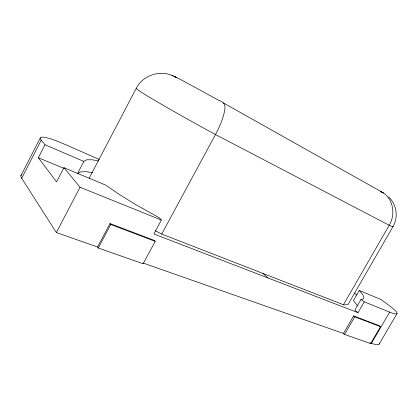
<?xml version="1.0" encoding="UTF-8"?>
<svg xmlns="http://www.w3.org/2000/svg" width="418" height="418" viewBox="0 0 418 418"><rect width="100%" height="100%" fill="white"/><g stroke="black" fill="none" stroke-linecap="round" stroke-linejoin="round"><path stroke-width="0.63" d="M155.36 230.783A82.78 14.431 27.8 0 0 161.698 234.064L343.455 304.722A71.802 10.905 29.7 0 0 348.889 303.029L393.009 226.551C398.594 217.146 396.609 204.282 388.63 196.857M20.9 175.722L40.206 138.076M97.546 247.012L109.997 223.573L154.357 240.397L155.224 241.343L143.128 263.753L98.282 248.015L97.546 247.012L56.346 232.523L21.668 178.251L41.21 140.166A36.444 5.408 26.6 0 1 64.403 144.163L99.364 159.477M370.463 342.964L371.43 343.303L389.665 312.105L364.25 301.859L357.98 312.674L153.887 233.955L161.385 220.051L158.913 217.569L135.26 204.355L119.282 194.427L105.697 185.117L63.923 167.702L56.566 181.867L38.346 157.769L45.019 144.785L41.21 140.166M77.335 173.904L83.846 161.421L86.714 159.76L92.42 159.801L98.679 161.04M56.346 232.523L80.037 187.243L63.923 167.702M89.144 178.235L136.258 88.313C142.841 75.146 160.345 69.513 173.449 76.066M98.282 248.015L110.77 224.513L109.997 223.573M161.698 234.064L215.479 134.539C219.429 127.02 222.998 119.161 224.602 110.775C225.898 105.054 224.262 102.044 218.384 100.168A55.557 0.585 29 0 0 176.516 77.816M343.455 304.722L389.226 225.276C395.862 214.471 393.348 198.153 381.655 191.914L223.316 102.896M389.665 312.105A30.2 3.825 30.5 0 0 389.111 305.495L380.986 299.487L359.255 290.494L353.476 300.5L356.951 304.983L357.28 306.044M359.255 290.494L362.861 294.763L364.005 297.799L362.463 299.398L361.042 299.392L354.819 310.151L357.98 312.674M343.45 333.47L353.591 315.945L379.372 325.721L380.521 326.63L370.625 343.57L344.552 334.421L343.45 333.47L142.909 262.959M344.552 334.421L354.725 316.865L380.521 326.63M379.11 344.171L396.969 313.683M77.842 173.574L80.366 171.923L86.223 171.657L92.582 172.676M110.77 224.513L155.224 241.343M80.037 187.243L161.385 220.051M38.346 157.769L63.541 168.193M45.019 144.785L83.846 161.421M171.944 75.365L176.845 77.675M381.655 191.914L382.794 192.588A48.122 0.439 28.9 0 1 380.087 191.376M354.239 293.023L356.815 294.993M361.042 299.392L364.25 301.859M353.591 315.945L354.725 316.865M369.873 342.943L370.625 343.57M262.844 273.382L268.022 277.975M393.009 226.551A72.69 1.891 29 0 1 389.226 225.276L215.479 134.539A83.961 2.518 28.7 0 1 136.258 88.313M379.34 343.497A30.054 5.256 31.1 0 1 371.43 343.303M21.668 178.251A36.241 7.414 25.7 0 1 21.391 174.865"/></g></svg>
